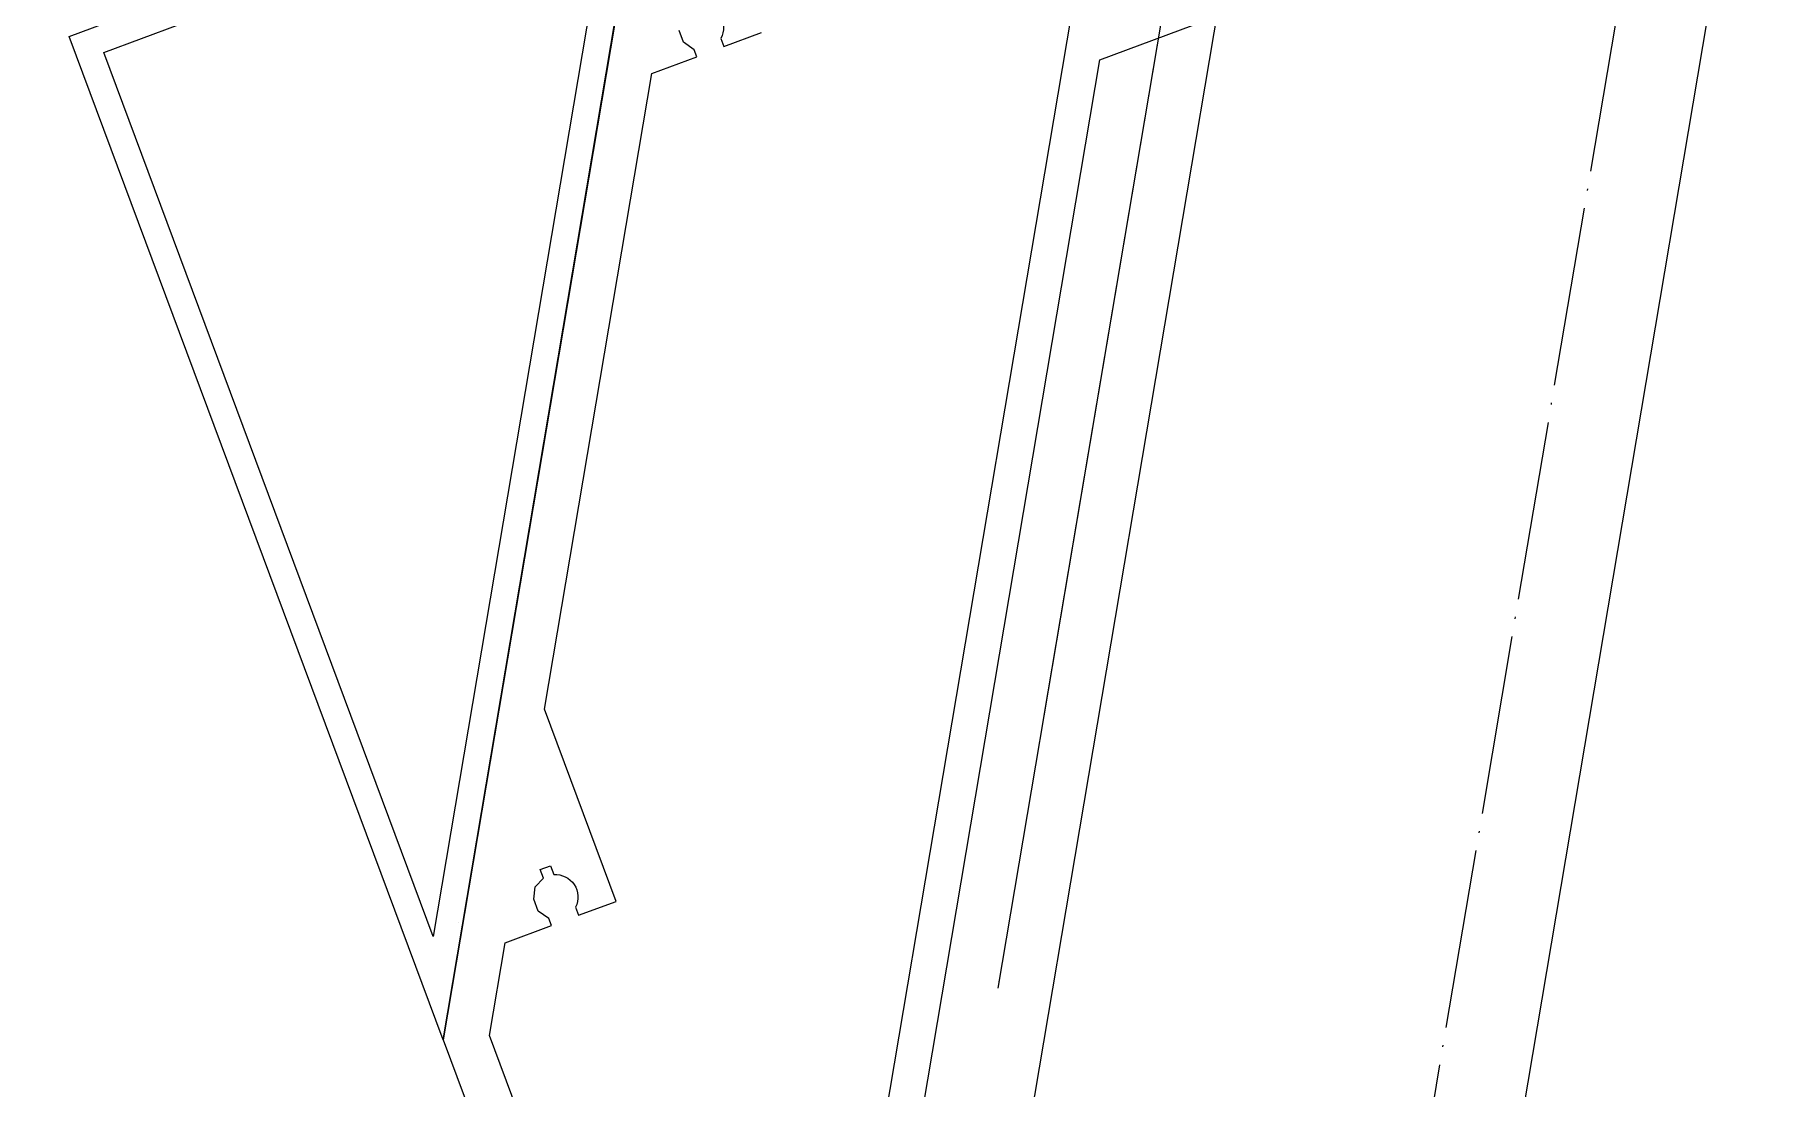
# Model space of a CAD drawing. Extents: x 12199666 to 24617114, y 1197707 to 2548648.
# Drawn here: x 12325828.7 to 12326021.4, y 1284373.4 to 1284490.8 of the extents above; entities that cross this region are included whole.
import ezdxf

# ---------------------------------------------------------------- set-up
doc = ezdxf.new("R2010")
doc.units = 0
doc.header["$LTSCALE"] = 10
doc.header["$MEASUREMENT"] = 0
doc.linetypes.add('TX-GRID-T1$0$TX-GRID-T1$0$DOTE', pattern=[2.42, 2, -0.2, 0.02, -0.2])
doc.linetypes.add('TX-PLAN-T1-F11$0$ACAD_ISO04W100', pattern=[30, 24, -3, 0, -3])
for name, color, linetype in [('TX-GRID-T1$0$TX-GRID-T1$0$DOTE', 1, 'Continuous'), ('TX-PLAN-T1-F11$0$F-Alum', 4, 'Continuous'), ('TX-PLAN-T1-F11$0$F-center', 6, 'TX-PLAN-T1-F11$0$ACAD_ISO04W100'), ('TX-PLAN-T1-F11$0$Hatch', 8, 'Continuous')]:
    doc.layers.add(name, color=color, linetype=linetype)
doc.layers.add('TX-PLAN-T1-F11$0$_EDO-ALUMINIUM-SECTION', color=90, linetype='Continuous', lineweight=30)

# ---------------------------------------------------------------- blocks, each defined once
blk = doc.blocks.new('TX-GRID-T1')
at = {"layer": 'TX-GRID-T1$0$TX-GRID-T1$0$DOTE', "linetype": 'TX-GRID-T1$0$TX-GRID-T1$0$DOTE'}
blk.add_line((12319262.68, 1244529.34), (12326316.44, 1286338.48), dxfattribs=at)
blk = doc.blocks.new('TX-PLAN-T1-F11$0$A$C6BF074A9')
at = {"layer": 'TX-PLAN-T1-F11$0$F-Alum'}
for p, q in [((-235.39, 410.91), (-175.69, 307.58)), ((-175.69, 307.58), (-191.2, 298.62))]:
    blk.add_line(p, q, dxfattribs=at)
at = {"layer": 'TX-PLAN-T1-F11$0$F-Alum', "flags": 128}
blk.add_lwpolyline([(-235.39, 410.91), (-235.39, 275.92)], dxfattribs=at)
at = {"layer": 'TX-PLAN-T1-F11$0$F-Alum'}
for points in [[(-232.39, 399.72), (-179.79, 308.68), (-195.3, 299.72)], [(-232.39, 279.41), (-232.39, 399.72)]]:
    blk.add_lwpolyline(points, dxfattribs=at)
at = {"layer": 'TX-PLAN-T1-F11$0$Hatch'}
blk.add_line((-234.91, 397.78), (-234.91, 397.78), dxfattribs=at)
blk = doc.blocks.new('*U193')
at = {"layer": 'TX-PLAN-T1-F11$0$F-Alum', "flags": 128}
for points in [[(60, 52.2), (60, 255.97), (60, 255.97), (25.8, 315.17)], [(60, 255.97), (60, 120.98)]]:
    blk.add_lwpolyline(points, dxfattribs=at)
blk.add_lwpolyline([(6, 289.81), (6, 136.09), (-32.85, 113.65, 0.414214)], format="xyb", dxfattribs=at)
at = {"layer": 'TX-PLAN-T1-F11$0$F-Alum'}
for points in [[(51.04, 137.59, -0.588182), (48.04, 140.76), (47.56, 141.6), (43.7, 139.37)], [(23.88, 308.5), (55, 254.63), (55, 244.15), (50.23, 241.39), (50.63, 240.69), (51.94, 240.05), (52.65, 238.82), (52.73, 237.46), (51.98, 236.33), (52.49, 235.45), (51.44, 234.85), (50.91, 235.76, -0.588182), (47.91, 238.94), (47.42, 239.77), (43.57, 237.55), (55, 217.76), (55, 145.9), (50.36, 143.22), (50.77, 142.52), (52.07, 141.87), (52.78, 140.65)]]:
    blk.add_lwpolyline(points, format="xyb", dxfattribs=at)
blk.add_lwpolyline([(10, 119.85), (10, 300.48)], dxfattribs=at)
at = {"layer": 'TX-PLAN-T1-F11$0$F-center'}
blk.add_line((0, -30.81), (0, 345.67), dxfattribs=at)
at = {"layer": 'TX-PLAN-T1-F11$0$Hatch'}
blk.add_line((60.48, 242.84), (60.48, 242.84), dxfattribs=at)
blk.add_blockref('TX-PLAN-T1-F11$0$A$C6BF074A9', (295.39, -154.94))
blk = doc.blocks.new('TX-PLAN-T1-F11$0$jiao1')
at = {"layer": 'TX-PLAN-T1-F11$0$F-Alum'}
for points in [[(-6, 308.06), (-60, 272.24), (-60, 19.08), (-12.5, 50.59), (-12.5, -15.49), (-60, -47), (-60, -63.8), (-6, -27.98), (-6, 308.06)], [(-60, 19.08), (-812.63, -480.21), (-929.25, -304.41), (-60, 272.24), (-60, 19.08)]]:
    blk.add_lwpolyline(points, dxfattribs=at)
at = {"layer": 'TX-PLAN-T1-F11$0$F-center'}
blk.add_line((0, 0), (0, 328.26), dxfattribs=at)
blk = doc.blocks.new('TX-PLAN-T1-F11$0$A$C21521A5F')
at = {"rotation": 90}
blk.add_blockref('*U193', (388.72, -4239.78, 0), dxfattribs=at)
at = {"color": 7, "true_color": 0xffffff, "rotation": 90}
blk.add_blockref('TX-PLAN-T1-F11$0$jiao1', (388.72, -4239.78, 0), dxfattribs=at)
blk = doc.blocks.new('TX-PLAN-T1-F11$0$标准层幕墙0118')
at = {"color": 3, "rotation": 90}
blk.add_blockref('TX-PLAN-T1-F11$0$A$C21521A5F', (22760.22, 37461.28, 0), dxfattribs=at)
blk = doc.blocks.new('TX-PLAN-T1-F11')
at = {"layer": 'TX-PLAN-T1-F11$0$_EDO-ALUMINIUM-SECTION', "rotation": 350.4236156863823}
blk.add_blockref('TX-PLAN-T1-F11$0$标准层幕墙0118', (12293055.45, 1251790.44), dxfattribs=at)

msp = doc.modelspace()

# ---------------------------------------------------------------- block references
for name in ['TX-PLAN-T1-F11', 'TX-GRID-T1']:
    msp.add_blockref(name, (0, 0))

doc.saveas('drawing.dxf')
